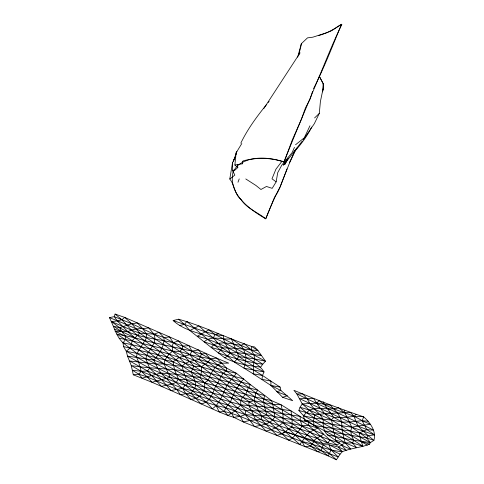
<?xml version="1.0" encoding="UTF-8"?>
<svg xmlns="http://www.w3.org/2000/svg" width="484" height="484" viewBox="0 0 484 484"><rect width="100%" height="100%" fill="white"/><g stroke="black" fill="none" stroke-linecap="round" stroke-linejoin="round"><path stroke-width="0.73" d="M287.006 168.91L280.061 187.308L277.58 192.432L274.579 197.151L265.746 218.804C257.863 212.367 246.423 208.283 241.038 199.487C234.347 194.259 234.849 185.178 229.791 179.013L234.837 175.111L232.483 170.289L232.508 162.824L235.557 156.241M337.13 445.177L327.928 442.939L316.832 438.208L297.902 432.2L261.287 419.446L249.98 420.433L243.331 421.969L233.802 417.311L227.928 415.49L219.191 411.932L180.453 394.696L176.599 389.366L171.947 384.102L160.894 373.043L157.863 368.36L153.979 360.12L127.51 356.109L131.273 365.571L133.281 374.785L152.006 382.275L170.18 377.339L178.523 379.274L186.146 379.529L204.532 382.771L254.905 396.934L271.457 400.595L272.801 404.273L274.755 416.784C271.028 424.28 261.892 425.079 254.62 426.555L243.331 421.969L240.306 416.415L235.121 410.862L220.746 399.046L204.502 386.946L195.058 381.077L164.022 363.932L153.979 360.12L139.102 350.12L125.495 339.653L116.898 334.093L134.697 337.699L144.668 340.627L191.973 351.112L201.495 354.016L210.274 358.856L221.46 363.151L228.714 363.127C205.107 353.707 182.468 342.206 159.012 332.381L153.972 334.172L139.64 333.125L131.999 340.809L131.545 344.644L130.008 348.141L126.27 351.251L146.543 355.329L173.03 361.869L182.28 366.188L199.807 377.49L204.532 382.771C206.093 391.332 199.347 399.542 190.521 399.197L185.935 393.704L182.522 388.325L170.18 377.339L149.574 368.124L127.51 356.109L126.27 351.251L123.529 346.574L123.027 342.823C115.809 335.926 113.97 326.083 109.384 317.625L114.284 316.639L131.763 323.729L153.972 334.172L163.901 337.499L173.326 342.672L189.97 354.705L199.015 359.394L217.576 364.9L226.512 368.052L236.501 373.333L250.464 384.611L271.457 400.595L281.131 404.799L308.931 421.873L317.806 428.044L323.621 434.239L329.949 439.932L337.13 445.177L339.786 442.878C323.487 438.704 308.562 430.343 291.991 427.082C279.31 421.631 269.128 411.914 256.653 405.985C243.016 399.149 231.897 388.313 219.433 379.619C209.354 371.621 197.176 365.801 189.97 354.705L179.903 351.444L172.183 346.483L153.972 334.172L148.727 327.892L124.763 317.431L115.095 314.068L114.284 316.639L117.352 320.959L127.951 331.788L134.697 337.699L165.104 360.175L193.152 376.721L204.532 382.771L213.868 389.366L230.444 401.841L245.34 414.613L254.62 426.555L328.321 455.946L336.362 459.8L340.077 454.161L342.394 451.639C351.148 448.13 360.834 447.633 369.534 444.155L370.369 442.582L373.92 440.355C376.522 431.214 370.2 422.617 363.684 416.875C340.077 408.835 316.905 399.984 293.915 390.31L296.837 393.897L302.246 403.934L314.739 414.957L342.055 429.931L367.308 445.195M329.949 439.932L327.928 442.939L322.719 443.501L304.599 437.742L291.991 427.082L292.124 419.616L290.975 410.753L264.56 406.778L240.748 404.866L192.487 390.836L182.522 388.325L141.243 371.313L131.273 365.571C151.22 368.875 171.566 368.251 191.464 372.196C213.626 377.762 235.581 384.127 257.615 390.177L255.854 393.262L253.943 400.716L256.653 405.985L258.408 410.71L261.862 416.04L269.685 422.211L288.76 440.21L292.487 438.081L295.161 435.195L323.1 444.838L331.014 449.896L340.077 454.161M134.697 337.699L121.895 331.649L113.377 326.174L119.657 327.704L131.763 323.729L137.395 322.955L142.665 328.582L146.216 333.573L146.573 337.626L137.002 353.447L136.651 357.325L138.618 362.074L141.243 371.313L147.354 377.03L152.006 382.275L171.021 390.534L182.522 388.325L191.107 393.365L209.106 399.379L245.509 410.505L265.734 411.14L300.128 416.367L300.304 420.608L302.149 425.751L300.243 429.12L295.264 434.947L288.476 428.866L283.007 422.714C283.648 416.682 282.432 410.662 281.131 404.799L272.801 404.273L253.943 400.716L249.042 401.992L240.681 400.413L194.792 388.319L176.079 382.36L147.547 371.016L129.633 360.979L156.108 364.029L164.022 363.932L173.756 365.583L182.28 366.188C186.243 361.058 193.249 360.991 199.015 359.394L201.495 354.016L205.609 353.574L210.274 358.856L217.576 364.9L233.82 376.256L263.653 398.84L308.538 425.339L317.806 428.044L309.675 432.139L304.599 437.742C284.253 431.728 264.173 424.426 245.34 414.613L245.509 410.505C235.236 398.229 220.226 391.054 208.374 380.382C198.749 372.571 187.568 366.727 179.171 357.434C159.702 338.389 134.395 327.414 109.384 317.625M304.539 420.209L351.723 427.209L357.948 425.999L366.836 429.611L373.642 430.24C348.474 417.208 322.193 406.542 296.837 393.897L302.863 393.958L307.225 398.876L310.002 403.723L314.14 408.847L319.96 414.516L323.233 419.416C322.997 424.934 323.13 430.724 327.414 434.874C335.388 439.448 341.65 446.581 350.773 449.025L345.134 442.793L342.055 429.931L341.644 421.994L340.312 417.656L337.626 413.233L330.397 405.199L316.941 403.105L302.246 403.934L300.032 407.238L298.876 410.45L303.365 415.562L304.539 420.209L324.601 430.863L366.775 437.966L370.369 442.582L359.945 436.991L331.316 419.87L324.867 413.705L320.402 408.429L313.626 398.574L299.626 398.665L357.948 425.999L368.136 435.624L373.92 440.355L366.775 437.966L351.723 427.209L347.203 417.329L344.578 412.707L344.729 410.196M249.042 401.992L248.806 405.731L251.474 410.396L255.6 419.84L266.006 431.008C272.407 429.992 278.082 426.809 283.007 422.714C297.412 422.901 310.534 428.945 323.621 434.239L316.832 438.208L313.892 440.5L300.243 429.12L292.112 423.609L253.943 400.716L212.682 370.266L199.015 359.394M189.825 330.542L198.876 325.901L205.119 331.582L213.311 337.856L222.162 347.827L230.124 352.909L236.694 358.953L244.481 364.537L262.479 375.457L270.919 381.15L270.943 385.464L282.644 397.297L292.687 400.722L280.889 390.491L270.943 385.464L253.15 373.817C254.384 368.911 252.6 363.647 254.802 358.959L253.925 354.923L251.25 349.92L251.541 346.399C226.923 338.08 203.595 326.18 178.529 319.21L173.151 320.553C187.568 333.694 208.477 333.615 224.945 343.077C237.771 349.69 250.887 355.934 262.721 364.258L265.462 361.209L258.026 350.616L254.499 346.913L251.541 346.399L258.026 350.616L235.236 348.292L222.162 347.827L204.121 341.831L189.825 330.542L184.44 324.407L178.529 319.21M170.18 377.339L164.022 363.932C148.31 352.207 133.003 339.266 115.035 331.207L127.951 331.788C134.201 327.856 141.776 329.096 148.727 327.892L159.012 332.381L163.901 337.499C164.838 346.423 159.042 353.562 153.979 360.12M319.198 76.188L323.245 83.78L322.568 91.167L320.402 101.501L319.301 113.407L314.334 123.698L303.19 139.822M232.483 170.289L234.831 170.199L237.807 167.555L234.891 165.044L236.107 152.853L241.825 143.488M327.928 442.939L308.538 425.339L308.931 421.873L283.243 418.23L266.696 414.945L248.806 405.731L240.681 400.413L201.731 371.155L193.981 366.188L179.903 351.444L172.558 351.13L131.999 340.809L119.185 338.213M251.25 349.92L244.353 343.725L241.068 345.37C232.138 344.045 222.295 340.99 213.632 344.753L211.175 347.397L224.788 357.827L227.825 355.934L230.124 352.909L237.063 352.642L261.675 355.613L251.25 349.92L241.068 345.37L231.431 338.867C222.289 340.095 211.841 334.837 204.121 341.831L211.175 347.397L230.124 352.909L238.866 356.545L254.802 358.959L265.462 361.209L233.463 343.93L215.065 334.541L208.84 329.9L197.321 336.162C211.278 339.798 224.467 345.685 237.063 352.642C246.132 358.39 258.19 362.534 264.04 371.924L262.479 375.457L261.995 379.305L270.919 381.15L280.109 387.103L280.889 390.491L276.709 391.647L287.369 395.779L282.644 397.297M232.508 162.824L229.791 179.013M285.324 431.746L281.809 433.852L276.981 435.406L261.287 419.446L261.862 416.04L266.696 414.945L279.214 425.509L285.324 431.746L288.476 428.866L291.991 427.082M245.775 178.953L255.921 185.457L260.937 189.492L266.478 186.473L272.189 188.361L276.152 181.845L277.707 172.703L281.857 165.02L292.227 152.472L294.435 147.33M300.528 48.116L301.351 43.699L307.503 37.867L312.858 37.177L327.837 32.361M234.891 165.044L242.393 163.798L243.004 160.906C256.441 157.27 270.744 157.5 284.072 161.977L292.257 140.015L301.326 119.433L305.452 107.938L310.256 98.784L312.555 91.373M344.578 412.707L338.612 407.74C329.253 410.813 318.908 406.264 309.53 410.099L303.365 415.562C315.846 419.531 329.035 418.866 341.644 421.994C348.534 422.538 355.316 421.243 362.165 420.741L370.357 424.317L357.948 425.999L353.913 416.264L350.331 412.314C338.431 413.239 326.549 413.046 314.739 414.957L313.457 421.322L314.152 425.509L350.749 431.141L359.334 432.962L368.136 435.624L374.616 434.898L366.836 429.611L362.165 420.741C348.692 412.035 331.613 410.771 318.968 400.589L316.941 403.105M298.61 55.727L300.249 48.817M301.351 43.699L297.648 57.166M302.246 403.934L333.766 417.432L351.723 427.209L350.749 431.141L351.463 435.406L353.665 440.271L362.849 446.23L359.945 436.991L359.334 432.962L366.836 429.611M115.095 314.068L121.877 319.73L131.43 330.1L137.341 335.412L159.889 351.475L173.03 361.869L174.506 369.709L178.523 379.274L176.079 382.36L171.947 384.102L161.444 386.341L147.547 371.016L141.243 371.313L132.32 370.224L138.86 374.199L142.084 378.167L160.894 373.043L176.351 374.295L199.807 377.49L201.731 371.155L201.283 366.793C176.696 354.476 149.737 348.522 123.027 342.823L125.495 339.653L125.32 335.969L121.895 331.649L119.657 327.704L111.423 321.527L117.352 320.959L121.877 319.73L124.763 317.431L131.763 323.729L139.64 333.125L162.237 348.407L176.14 359.945L182.28 366.188L211.278 373.581L250.464 384.611L248.461 387.581L245.697 394.393L242.666 397.086L240.681 400.413L240.748 404.866L235.121 410.862L227.928 415.49L224.376 411.509L216.13 405.513L202.137 393.77L187.84 383.382L178.523 379.274L168.359 373.412L147.324 363.175L126.27 351.251M164.022 363.932C164.772 358.493 168.505 354.494 172.558 351.13L172.183 346.483L173.326 342.672L169.533 336.985L163.901 337.499M133.281 374.785L138.86 374.199L147.354 377.03L176.599 389.366L195.838 398.278L205.682 402.15L216.13 405.513L219.191 411.932L224.376 411.509L225.647 407.691L230.444 401.841L234.861 391.338L241.153 381.84L243.803 378.96L223.021 373.424L201.283 366.793L193.981 366.188L166.738 356.853L123.529 346.574M236.851 151.48L233.288 161.565L235.036 157.59M119.657 327.704C135.968 337.517 155.207 338.54 173.326 342.672L178.517 340.918L182.855 346.096L181.875 348.837L179.903 351.444M281.809 433.852C294.036 439.055 307.685 441.989 317.48 451.596L321.098 450.61L323.1 444.838L328.951 444.717L331.014 449.896L328.321 455.946L304.672 438.365L301.931 441.432L299.959 444.542L285.07 431.595L281.809 433.852C262.34 427.209 244.511 416.192 224.376 411.509M237.983 182.238L239.223 178.917M309.96 125.773L304.327 137.771L295.543 144.758M327.414 434.874L353.665 440.271C335.884 429.12 315.78 421.413 300.032 407.238L309.53 410.099L331.316 419.87C333.367 425.345 332.52 431.516 335.527 436.695L335.297 440.065L345.134 442.793L356.696 447.712L352.582 443.029L353.665 440.271L370.369 442.582M295.24 150.3L289.347 162.751M280.115 186.697L289.372 163.404L295.742 149.671M279.843 187.332C274.476 197.508 269.987 208.078 265.74 218.804C248.867 208.997 226.766 192.838 233.518 170.229L234.214 170.277C237.009 164.421 243.149 161.644 249.024 159.738C260.549 156.628 272.788 158.31 283.987 161.934C294.726 134.812 306.106 108.041 317.28 81.13C325.393 62.17 332.774 42.84 341.885 24.345C337.13 26.178 333.47 30.462 328.436 32.071M311.66 127.098C307.165 136.198 301.012 144.426 294.169 151.897M240.826 143.131C247.62 129.028 256.98 116.39 266.787 104.26M313.511 88.723C324.165 67.808 332.55 45.877 341.559 24.2C334.607 28.992 327.051 33.251 318.738 35.52M287.018 160.198L284.646 164.663L287.484 159.708M213.311 337.856L215.065 334.541L218.526 333.494M153.972 334.172C158.032 343.852 147.13 350.186 145.829 358.856L149.574 368.124L161.771 379.886L171.021 390.534L180.453 394.696L185.935 393.704L191.107 393.365L192.487 390.836L194.792 388.319C197.345 382.699 192.922 377.453 191.464 372.196L192.317 368.923L193.981 366.188M173.03 361.869L179.171 357.434L189.97 354.705L191.973 351.112L198.791 349.908L201.495 354.016M366.775 437.966L368.136 435.624M222.162 347.827L220.595 350.356L218.242 352.848C232.671 358.202 247.53 361.899 262.721 364.258L260.719 367.072C248.407 365.729 235.841 363.684 224.788 357.827M285.07 431.595L295.161 435.195L301.931 441.432L304.757 446.605L310.553 446.079L314.158 441.511L329.646 453.671L336.362 459.8M191.107 393.365L201.06 403.916C210.11 402.367 212.718 393.347 215.574 386.129C219.621 381.362 220.601 374.271 226.191 370.835L226.512 368.052L216.657 358.039L210.274 358.856L208.277 362.002L201.283 366.793M263.78 108.597L300.086 52.841M147.547 371.016L149.574 368.124M262.479 375.457L253.15 373.817L234.419 362.165L238.866 356.545L231.431 338.867M287.163 159.678L283.243 165.189L288.476 158.201M302.337 141.007L293.951 151.722M282.093 161.075L275.922 169.2L271.99 178.808L276.152 181.845M178.523 379.274C189.413 389.596 202.53 397.279 212.391 408.774C219.222 404.025 222.035 396.045 225.375 388.84C228.018 382.88 232.332 378.252 236.501 373.333C214.364 368.518 193.158 360.447 172.558 351.13M296.033 149.272L296.946 148.08M268.184 102.481L269.122 101.295M294.659 151.069L285.342 162.745M138.86 374.199L141.243 371.313M182.522 388.325L185.118 385.391L187.84 383.382C210.177 387.914 232.151 394.133 253.943 400.716M331.316 419.87L333.766 417.432C343.828 418.69 353.665 415.157 363.684 416.875L362.165 420.741L368.173 421.231M314.576 117.945L319.301 113.407M353.913 416.264L356.206 414.413M341.553 445.074L346.266 450.332L338.268 447.059L342.394 451.639L328.951 444.717L338.268 447.059L345.134 442.793L352.582 443.029L362.849 446.23M204.532 382.771L208.374 380.382C209.911 374.32 213.396 369.359 217.576 364.9L221.46 363.151M323.245 83.78L323.5 87.592L322.519 91.851L323.59 87.61L323.245 83.78L319.331 76.218M283.007 422.714L272.758 419.846L261.862 416.04L245.34 414.613L240.306 416.415L233.802 417.311L231.612 413.396L225.647 407.691L203.788 390.636L195.687 385.004L166.2 368.862L145.829 358.856L137.002 353.447L123.027 342.823M179.54 325.55L184.44 324.407C197.139 328.896 209.82 334.196 223.293 335.757C222.997 342.333 228.303 346.961 230.124 352.909M173.326 342.672L182.855 346.096L188.899 345.709L191.973 351.112C213.595 365.499 234.177 381.295 254.905 396.934C277.834 412.023 303.389 423.482 322.719 443.501M302.149 425.751L308.538 425.339M301.931 441.432C315.526 444.506 328.297 450.749 342.394 451.639M270.943 385.464L280.109 387.103M189.97 354.705L210.274 358.856M216.13 405.513L225.647 407.691L245.34 414.613M314.739 414.957L298.876 410.45M361.675 441.596L369.534 444.155M374.616 434.898L351.723 427.209M114.52 329.193L121.895 331.649M199.807 377.49L208.374 380.382L264.79 395.622C261.82 401.92 265.516 408.653 266.696 414.945M173.151 320.553L184.44 324.407L186.933 321.461C202.397 335.479 218.853 348.317 234.419 362.165M139.64 333.125L131.43 330.1L111.423 321.527M310.553 446.079L321.098 450.61L338.177 456.95L331.014 449.896M240.748 404.866L261.862 416.04M324.601 430.863L335.527 436.695L345.134 442.793M261.287 419.446L245.509 410.505M182.855 346.096L191.973 351.112M352.582 443.029L303.365 415.562M238.866 356.545L253.664 366.334L264.04 371.924L244.027 368.191L246.084 357.537L245.182 353.586L243.555 349.436L241.068 345.37M333.766 417.432L324.492 404.467L323.203 401.799M187.84 383.382L183.182 370.853L182.28 366.188M236.107 152.853L236.277 154.323M237.469 164.614L237.807 167.555M242.29 161.65L242.393 163.798"/></g></svg>
